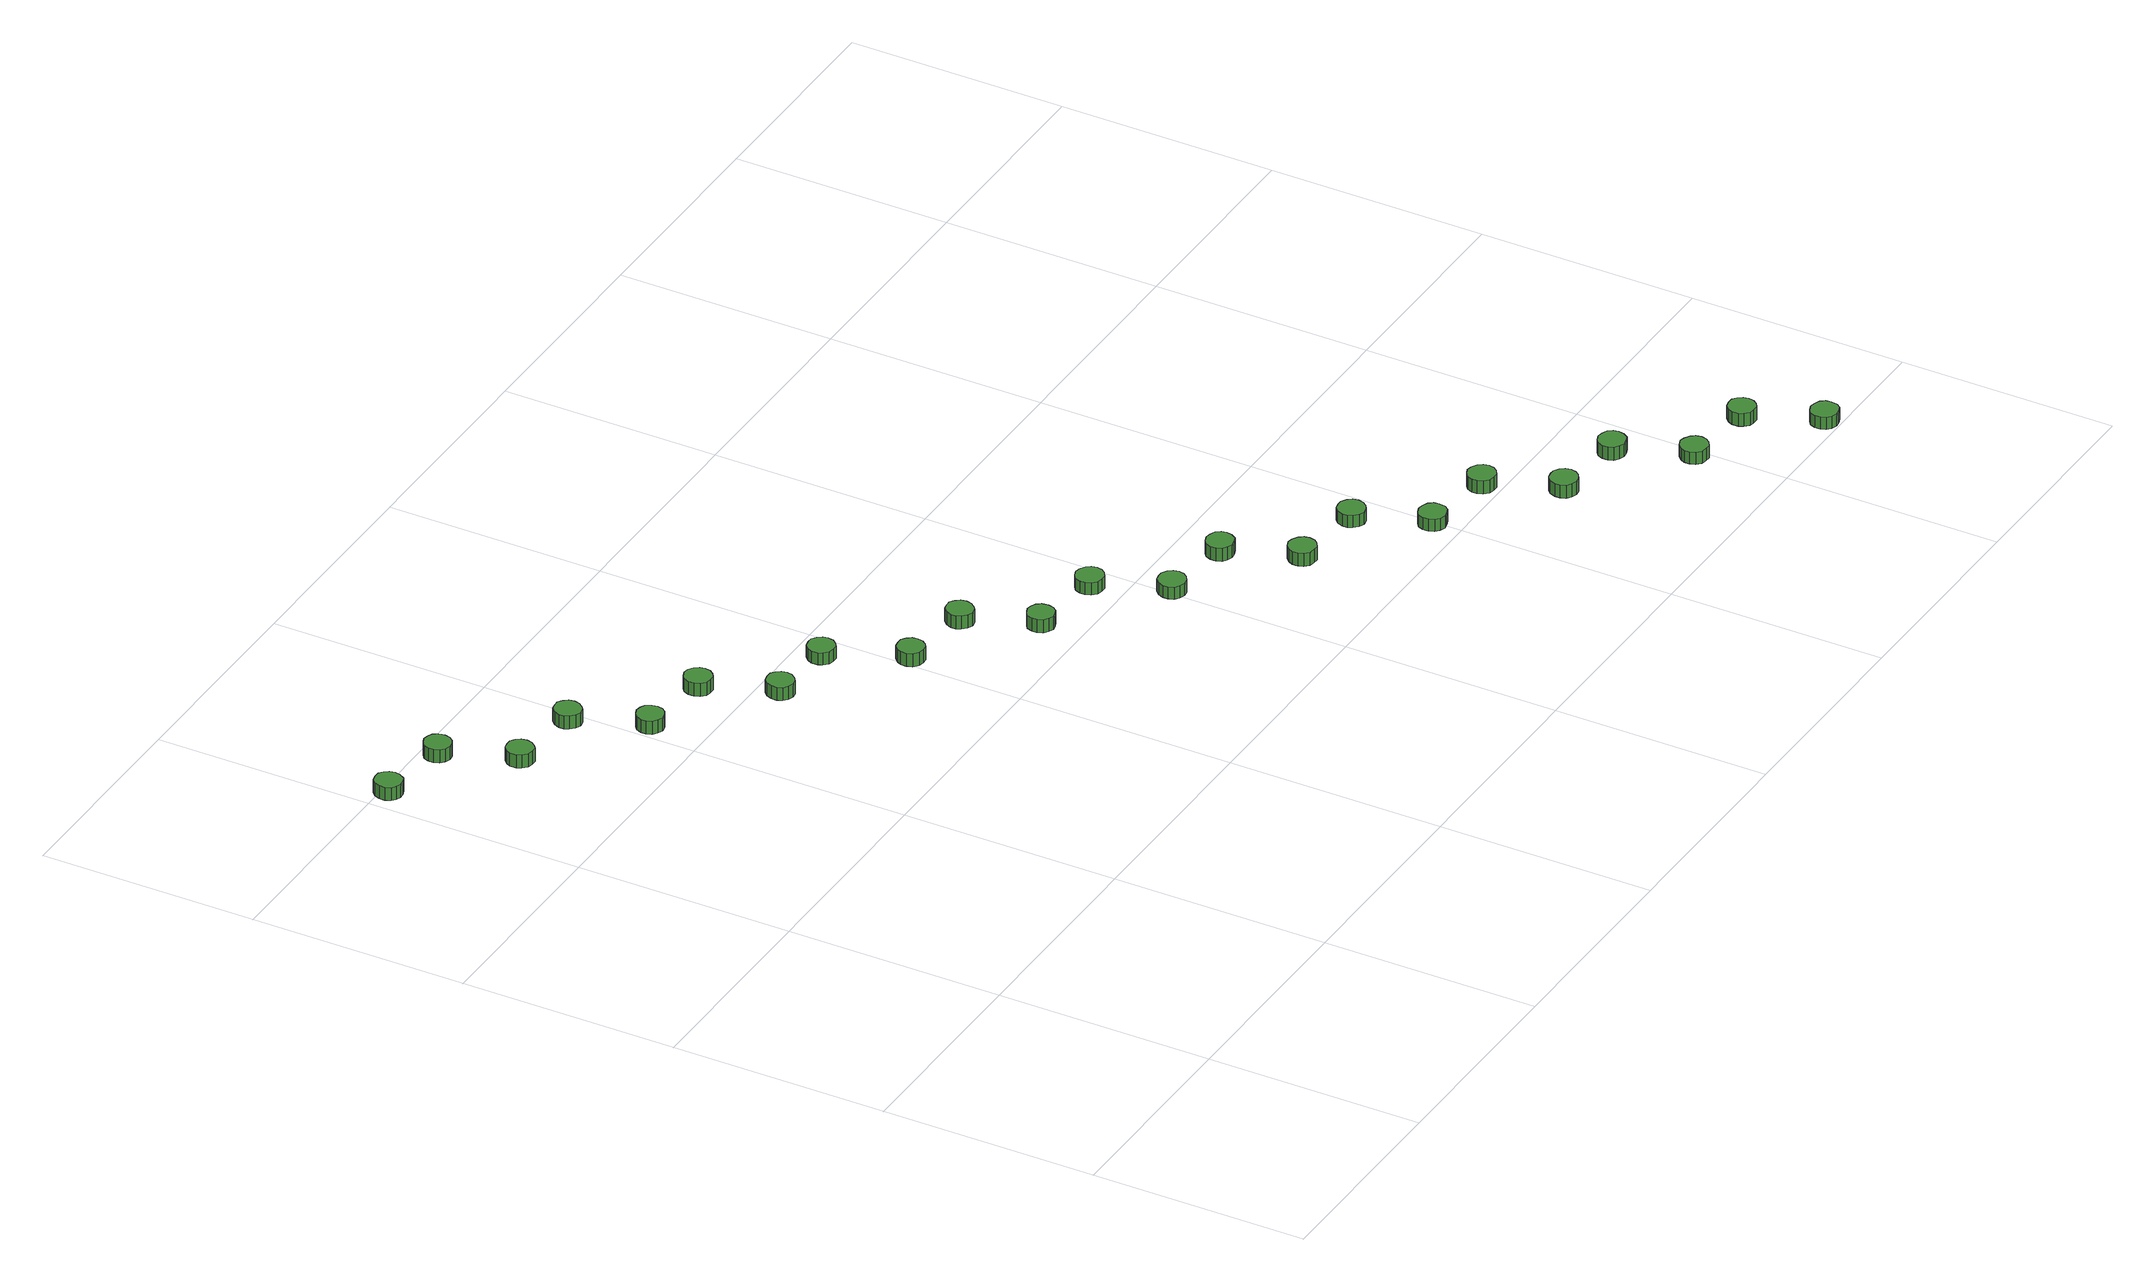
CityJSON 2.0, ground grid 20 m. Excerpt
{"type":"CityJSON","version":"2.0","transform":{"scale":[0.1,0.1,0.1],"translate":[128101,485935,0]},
"CityObjects":{
"tree1":{"type":"SolitaryVegetationObject","attributes":{"function":"something"},"geometry":[{"type":"MultiSurface","lod":"1","boundaries":[[[0,1,2,3,4,5,6,7,8,9,10,11,12,13,14]],[[15,16,17,18,19,20,21,22,23,24,25,26,27,28,29]],[[0,29,28,1]],[[1,28,27,2]],[[2,27,26,3]],[[3,26,25,4]],[[4,25,24,5]],[[5,24,23,6]],[[6,23,22,7]],[[7,22,21,8]],[[8,21,20,9]],[[9,20,19,10]],[[10,19,18,11]],[[11,18,17,12]],[[12,17,16,13]],[[13,16,15,14]],[[14,15,29,0]]]}]},
"tree2":{"type":"SolitaryVegetationObject","attributes":{"function":"something"},"geometry":[{"type":"MultiSurface","lod":"1","boundaries":[[[30,31,32,33,34,35,36,37,38,39,40,41,42,43,44]],[[45,46,47,48,49,50,51,52,53,54,55,56,57,58,59]],[[30,59,58,31]],[[31,58,57,32]],[[32,57,56,33]],[[33,56,55,34]],[[34,55,54,35]],[[35,54,53,36]],[[36,53,52,37]],[[37,52,51,38]],[[38,51,50,39]],[[39,50,49,40]],[[40,49,48,41]],[[41,48,47,42]],[[42,47,46,43]],[[43,46,45,44]],[[44,45,59,30]]]}]},
"tree3":{"type":"SolitaryVegetationObject","attributes":{"function":"something"},"geometry":[{"type":"MultiSurface","lod":"1","boundaries":[[[60,61,62,63,64,65,66,67,68,69,70,71,72,73,74]],[[75,76,77,78,79,80,81,82,83,84,85,86,87,88,89]],[[60,89,88,61]],[[61,88,87,62]],[[62,87,86,63]],[[63,86,85,64]],[[64,85,84,65]],[[65,84,83,66]],[[66,83,82,67]],[[67,82,81,68]],[[68,81,80,69]],[[69,80,79,70]],[[70,79,78,71]],[[71,78,77,72]],[[72,77,76,73]],[[73,76,75,74]],[[74,75,89,60]]]}]},
"tree4":{"type":"SolitaryVegetationObject","attributes":{"function":"something"},"geometry":[{"type":"MultiSurface","lod":"1","boundaries":[[[90,91,92,93,94,95,96,97,98,99,100,101,102,103,104]],[[105,106,107,108,109,110,111,112,113,114,115,116,117,118,119]],[[90,119,118,91]],[[91,118,117,92]],[[92,117,116,93]],[[93,116,115,94]],[[94,115,114,95]],[[95,114,113,96]],[[96,113,112,97]],[[97,112,111,98]],[[98,111,110,99]],[[99,110,109,100]],[[100,109,108,101]],[[101,108,107,102]],[[102,107,106,103]],[[103,106,105,104]],[[104,105,119,90]]]}]},
"tree5":{"type":"SolitaryVegetationObject","attributes":{"function":"something"},"geometry":[{"type":"MultiSurface","lod":"1","boundaries":[[[120,121,122,123,124,125,126,127,128,129,130,131,132,133,134]],[[135,136,137,138,139,140,141,142,143,144,145,146,147,148,149]],[[120,149,148,121]],[[121,148,147,122]],[[122,147,146,123]],[[123,146,145,124]],[[124,145,144,125]],[[125,144,143,126]],[[126,143,142,127]],[[127,142,141,128]],[[128,141,140,129]],[[129,140,139,130]],[[130,139,138,131]],[[131,138,137,132]],[[132,137,136,133]],[[133,136,135,134]],[[134,135,149,120]]]}]},
"tree6":{"type":"SolitaryVegetationObject","attributes":{"function":"something"},"geometry":[{"type":"MultiSurface","lod":"1","boundaries":[[[150,151,152,153,154,155,156,157,158,159,160,161,162,163,164]],[[165,166,167,168,169,170,171,172,173,174,175,176,177,178,179]],[[150,179,178,151]],[[151,178,177,152]],[[152,177,176,153]],[[153,176,175,154]],[[154,175,174,155]],[[155,174,173,156]],[[156,173,172,157]],[[157,172,171,158]],[[158,171,170,159]],[[159,170,169,160]],[[160,169,168,161]],[[161,168,167,162]],[[162,167,166,163]],[[163,166,165,164]],[[164,165,179,150]]]}]},
"tree7":{"type":"SolitaryVegetationObject","attributes":{"function":"something"},"geometry":[{"type":"MultiSurface","lod":"1","boundaries":[[[180,181,182,183,184,185,186,187,188,189,190,191,192,193,194]],[[195,196,197,198,199,200,201,202,203,204,205,206,207,208,209]],[[180,209,208,181]],[[181,208,207,182]],[[182,207,206,183]],[[183,206,205,184]],[[184,205,204,185]],[[185,204,203,186]],[[186,203,202,187]],[[187,202,201,188]],[[188,201,200,189]],[[189,200,199,190]],[[190,199,198,191]],[[191,198,197,192]],[[192,197,196,193]],[[193,196,195,194]],[[194,195,209,180]]]}]},
"tree8":{"type":"SolitaryVegetationObject","attributes":{"function":"something"},"geometry":[{"type":"MultiSurface","lod":"1","boundaries":[[[210,211,212,213,214,215,216,217,218,219,220,221,222,223,224]],[[225,226,227,228,229,230,231,232,233,234,235,236,237,238,239]],[[210,239,238,211]],[[211,238,237,212]],[[212,237,236,213]],[[213,236,235,214]],[[214,235,234,215]],[[215,234,233,216]],[[216,233,232,217]],[[217,232,231,218]],[[218,231,230,219]],[[219,230,229,220]],[[220,229,228,221]],[[221,228,227,222]],[[222,227,226,223]],[[223,226,225,224]],[[224,225,239,210]]]}]},
"tree9":{"type":"SolitaryVegetationObject","attributes":{"function":"something"},"geometry":[{"type":"MultiSurface","lod":"1","boundaries":[[[240,241,242,243,244,245,246,247,248,249,250,251,252,253,254]],[[255,256,257,258,259,260,261,262,263,264,265,266,267,268,269]],[[240,269,268,241]],[[241,268,267,242]],[[242,267,266,243]],[[243,266,265,244]],[[244,265,264,245]],[[245,264,263,246]],[[246,263,262,247]],[[247,262,261,248]],[[248,261,260,249]],[[249,260,259,250]],[[250,259,258,251]],[[251,258,257,252]],[[252,257,256,253]],[[253,256,255,254]],[[254,255,269,240]]]}]},
"tree10":{"type":"SolitaryVegetationObject","attributes":{"function":"something"},"geometry":[{"type":"MultiSurface","lod":"1","boundaries":[[[270,271,272,273,274,275,276,277,278,279,280,281,282,283,284]],[[285,286,287,288,289,290,291,292,293,294,295,296,297,298,299]],[[270,299,298,271]],[[271,298,297,272]],[[272,297,296,273]],[[273,296,295,274]],[[274,295,294,275]],[[275,294,293,276]],[[276,293,292,277]],[[277,292,291,278]],[[278,291,290,279]],[[279,290,289,280]],[[280,289,288,281]],[[281,288,287,282]],[[282,287,286,283]],[[283,286,285,284]],[[284,285,299,270]]]}]},
"tree11":{"type":"SolitaryVegetationObject","attributes":{"function":"something"},"geometry":[{"type":"MultiSurface","lod":"1","boundaries":[[[300,301,302,303,304,305,306,307,308,309,310,311,312,313,314]],[[315,316,317,318,319,320,321,322,323,324,325,326,327,328,329]],[[300,329,328,301]],[[301,328,327,302]],[[302,327,326,303]],[[303,326,325,304]],[[304,325,324,305]],[[305,324,323,306]],[[306,323,322,307]],[[307,322,321,308]],[[308,321,320,309]],[[309,320,319,310]],[[310,319,318,311]],[[311,318,317,312]],[[312,317,316,313]],[[313,316,315,314]],[[314,315,329,300]]]}]},
"tree12":{"type":"SolitaryVegetationObject","attributes":{"function":"something"},"geometry":[{"type":"MultiSurface","lod":"1","boundaries":[[[330,331,332,333,334,335,336,337,338,339,340,341,342,343,344]],[[345,346,347,348,349,350,351,352,353,354,355,356,357,358,359]],[[330,359,358,331]],[[331,358,357,332]],[[332,357,356,333]],[[333,356,355,334]],[[334,355,354,335]],[[335,354,353,336]],[[336,353,352,337]],[[337,352,351,338]],[[338,351,350,339]],[[339,350,349,340]],[[340,349,348,341]],[[341,348,347,342]],[[342,347,346,343]],[[343,346,345,344]],[[344,345,359,330]]]}]},
"tree13":{"type":"SolitaryVegetationObject","attributes":{"function":"something"},"geometry":[{"type":"MultiSurface","lod":"1","boundaries":[[[360,361,362,363,364,365,366,367,368,369,370,371,372,373,374]],[[375,376,377,378,379,380,381,382,383,384,385,386,387,388,389]],[[360,389,388,361]],[[361,388,387,362]],[[362,387,386,363]],[[363,386,385,364]],[[364,385,384,365]],[[365,384,383,366]],[[366,383,382,367]],[[367,382,381,368]],[[368,381,380,369]],[[369,380,379,370]],[[370,379,378,371]],[[371,378,377,372]],[[372,377,376,373]],[[373,376,375,374]],[[374,375,389,360]]]}]},
"tree14":{"type":"SolitaryVegetationObject","attributes":{"function":"something"},"geometry":[{"type":"MultiSurface","lod":"1","boundaries":[[[390,391,392,393,394,395,396,397,398,399,400,401,402,403,404]],[[405,406,407,408,409,410,411,412,413,414,415,416,417,418,419]],[[390,419,418,391]],[[391,418,417,392]],[[392,417,416,393]],[[393,416,415,394]],[[394,415,414,395]],[[395,414,413,396]],[[396,413,412,397]],[[397,412,411,398]],[[398,411,410,399]],[[399,410,409,400]],[[400,409,408,401]],[[401,408,407,402]],[[402,407,406,403]],[[403,406,405,404]],[[404,405,419,390]]]}]},
"tree15":{"type":"SolitaryVegetationObject","attributes":{"function":"something"},"geometry":[{"type":"MultiSurface","lod":"1","boundaries":[[[420,421,422,423,424,425,426,427,428,429,430,431,432,433,434]],[[435,436,437,438,439,440,441,442,443,444,445,446,447,448,449]],[[420,449,448,421]],[[421,448,447,422]],[[422,447,446,423]],[[423,446,445,424]],[[424,445,444,425]],[[425,444,443,426]],[[426,443,442,427]],[[427,442,441,428]],[[428,441,440,429]],[[429,440,439,430]],[[430,439,438,431]],[[431,438,437,432]],[[432,437,436,433]],[[433,436,435,434]],[[434,435,449,420]]]}]},
"tree16":{"type":"SolitaryVegetationObject","attributes":{"function":"something"},"geometry":[{"type":"MultiSurface","lod":"1","boundaries":[[[450,451,452,453,454,455,456,457,458,459,460,461,462,463,464]],[[465,466,467,468,469,470,471,472,473,474,475,476,477,478,479]],[[450,479,478,451]],[[451,478,477,452]],[[452,477,476,453]],[[453,476,475,454]],[[454,475,474,455]],[[455,474,473,456]],[[456,473,472,457]],[[457,472,471,458]],[[458,471,470,459]],[[459,470,469,460]],[[460,469,468,461]],[[461,468,467,462]],[[462,467,466,463]],[[463,466,465,464]],[[464,465,479,450]]]}]},
"tree17":{"type":"SolitaryVegetationObject","attributes":{"function":"something"},"geometry":[{"type":"MultiSurface","lod":"1","boundaries":[[[480,481,482,483,484,485,486,487,488,489,490,491,492,493,494]],[[495,496,497,498,499,500,501,502,503,504,505,506,507,508,509]],[[480,509,508,481]],[[481,508,507,482]],[[482,507,506,483]],[[483,506,505,484]],[[484,505,504,485]],[[485,504,503,486]],[[486,503,502,487]],[[487,502,501,488]],[[488,501,500,489]],[[489,500,499,490]],[[490,499,498,491]],[[491,498,497,492]],[[492,497,496,493]],[[493,496,495,494]],[[494,495,509,480]]]}]},
"tree18":{"type":"SolitaryVegetationObject","attributes":{"function":"something"},"geometry":[{"type":"MultiSurface","lod":"1","boundaries":[[[510,511,512,513,514,515,516,517,518,519,520,521,522,523,524]],[[525,526,527,528,529,530,531,532,533,534,535,536,537,538,539]],[[510,539,538,511]],[[511,538,537,512]],[[512,537,536,513]],[[513,536,535,514]],[[514,535,534,515]],[[515,534,533,516]],[[516,533,532,517]],[[517,532,531,518]],[[518,531,530,519]],[[519,530,529,520]],[[520,529,528,521]],[[521,528,527,522]],[[522,527,526,523]],[[523,526,525,524]],[[524,525,539,510]]]}]},
"tree19":{"type":"SolitaryVegetationObject","attributes":{"function":"something"},"geometry":[{"type":"MultiSurface","lod":"1","boundaries":[[[540,541,542,543,544,545,546,547,548,549,550,551,552,553,554]],[[555,556,557,558,559,560,561,562,563,564,565,566,567,568,569]],[[540,569,568,541]],[[541,568,567,542]],[[542,567,566,543]],[[543,566,565,544]],[[544,565,564,545]],[[545,564,563,546]],[[546,563,562,547]],[[547,562,561,548]],[[548,561,560,549]],[[549,560,559,550]],[[550,559,558,551]],[[551,558,557,552]],[[552,557,556,553]],[[553,556,555,554]],[[554,555,569,540]]]}]},
"tree20":{"type":"SolitaryVegetationObject","attributes":{"function":"something"},"geometry":[{"type":"MultiSurface","lod":"1","boundaries":[[[570,571,572,573,574,575,576,577,578,579,580,581,582,583,584]],[[585,586,587,588,589,590,591,592,593,594,595,596,597,598,599]],[[570,599,598,571]],[[571,598,597,572]],[[572,597,596,573]],[[573,596,595,574]],[[574,595,594,575]],[[575,594,593,576]],[[576,593,592,577]],[[577,592,591,578]],[[578,591,590,579]],[[579,590,589,580]],[[580,589,588,581]],[[581,588,587,582]],[[582,587,586,583]],[[583,586,585,584]],[[584,585,599,570]]]}]},
"tree21":{"type":"SolitaryVegetationObject","attributes":{"function":"something"},"geometry":[{"type":"MultiSurface","lod":"1","boundaries":[[[600,601,602,603,604,605,606,607,608,609,610,611,612,613,614]],[[615,616,617,618,619,620,621,622,623,624,625,626,627,628,629]],[[600,629,628,601]],[[601,628,627,602]],[[602,627,626,603]],[[603,626,625,604]],[[604,625,624,605]],[[605,624,623,606]],[[606,623,622,607]],[[607,622,621,608]],[[608,621,620,609]],[[609,620,619,610]],[[610,619,618,611]],[[611,618,617,612]],[[612,617,616,613]],[[613,616,615,614]],[[614,615,629,600]]]}]},
"tree22":{"type":"SolitaryVegetationObject","attributes":{"function":"something"},"geometry":[{"type":"MultiSurface","lod":"1","boundaries":[[[630,631,632,633,634,635,636,637,638,639,640,641,642,643,644]],[[645,646,647,648,649,650,651,652,653,654,655,656,657,658,659]],[[630,659,658,631]],[[631,658,657,632]],[[632,657,656,633]],[[633,656,655,634]],[[634,655,654,635]],[[635,654,653,636]],[[636,653,652,637]],[[637,652,651,638]],[[638,651,650,639]],[[639,650,649,640]],[[640,649,648,641]],[[641,648,647,642]],[[642,647,646,643]],[[643,646,645,644]],[[644,645,659,630]]]}]},
"tree23":{"type":"SolitaryVegetationObject","attributes":{"function":"something"},"geometry":[{"type":"MultiSurface","lod":"1","boundaries":[[[660,661,662,663,664,665,666,667,668,669,670,671,672,673,674]],[[675,676,677,678,679,680,681,682,683,684,685,686,687,688,689]],[[660,689,688,661]],[[661,688,687,662]],[[662,687,686,663]],[[663,686,685,664]],[[664,685,684,665]],[[665,684,683,666]],[[666,683,682,667]],[[667,682,681,668]],[[668,681,680,669]],[[669,680,679,670]],[[670,679,678,671]],[[671,678,677,672]],[[672,677,676,673]],[[673,676,675,674]],[[674,675,689,660]]]}]}
},
"vertices":[
[34,793,20],[33,798,20],[30,802,20],[26,805,20],[20,805,20],[16,804,20],[12,800,20],[10,795,20],[10,790,20],[12,785,20],[16,782,20],[20,780,20],[26,781,20],[30,783,20],[33,788,20],[33,788,7],[30,783,7],[26,781,7],[20,780,7],[16,782,7],[12,785,7],[10,790,7],[10,795,7],[12,800,7],[16,804,7],[20,805,7],[26,805,7],[30,802,7],[33,798,7],[34,793,7],
[102,783,21],[101,789,21],[98,793,21],[94,795,21],[89,796,21],[84,794,21],[80,791,21],[78,786,21],[78,781,21],[80,776,21],[84,773,21],[89,771,21],[94,772,21],[98,774,21],[101,778,21],[101,778,8],[98,774,8],[94,772,8],[89,771,8],[84,773,8],[80,776,8],[78,781,8],[78,786,8],[80,791,8],[84,794,8],[89,796,8],[94,795,8],[98,793,8],[101,789,8],[102,783,8],
[131,721,19],[130,726,19],[127,730,19],[123,733,19],[118,733,19],[113,732,19],[109,728,19],[107,724,19],[107,718,19],[109,714,19],[113,710,19],[118,709,19],[123,709,19],[127,712,19],[130,716,19],[130,716,6],[127,712,6],[123,709,6],[118,709,6],[113,710,6],[109,714,6],[107,718,6],[107,724,6],[109,728,6],[113,732,6],[118,733,6],[123,733,6],[127,730,6],[130,726,6],[131,721,6],
[199,713,21],[198,718,21],[195,722,21],[191,725,21],[186,725,21],[181,724,21],[177,720,21],[175,715,21],[175,710,21],[177,706,21],[181,702,21],[186,700,21],[191,701,21],[195,704,21],[198,708,21],[198,708,8],[195,704,8],[191,701,8],[186,700,8],[181,702,8],[177,706,8],[175,710,8],[175,715,8],[177,720,8],[181,724,8],[186,725,8],[191,725,8],[195,722,8],[198,718,8],[199,713,8],
[228,650,19],[227,655,19],[224,660,19],[220,662,19],[215,663,19],[210,661,19],[206,658,19],[204,653,19],[204,648,19],[206,643,19],[210,640,19],[215,638,19],[220,639,19],[224,641,19],[227,645,19],[227,645,6],[224,641,6],[220,639,6],[215,638,6],[210,640,6],[206,643,6],[204,648,6],[204,653,6],[206,658,6],[210,661,6],[215,663,6],[220,662,6],[224,660,6],[227,655,6],[228,650,6],
[296,642,20],[295,647,20],[292,651,20],[288,654,20],[283,655,20],[278,653,20],[274,650,20],[272,645,20],[272,640,20],[274,635,20],[278,631,20],[283,630,20],[288,630,20],[292,633,20],[295,637,20],[295,637,7],[292,633,7],[288,630,7],[283,630,7],[278,631,7],[274,635,7],[272,640,7],[272,645,7],[274,650,7],[278,653,7],[283,655,7],[288,654,7],[292,651,7],[295,647,7],[296,642,7],
[325,580,19],[324,585,19],[321,589,19],[317,592,19],[312,592,19],[307,591,19],[303,587,19],[301,582,19],[301,577,19],[303,572,19],[307,569,19],[312,567,19],[317,568,19],[321,571,19],[324,575,19],[324,575,6],[321,571,6],[317,568,6],[312,567,6],[307,569,6],[303,572,6],[301,577,6],[301,582,6],[303,587,6],[307,591,6],[312,592,6],[317,592,6],[321,589,6],[324,585,6],[325,580,6],
[387,575,19],[386,580,19],[383,584,19],[379,587,19],[374,587,19],[369,586,19],[365,582,19],[363,578,19],[363,572,19],[365,568,19],[369,564,19],[374,563,19],[379,563,19],[383,566,19],[386,570,19],[386,570,7],[383,566,7],[379,563,7],[374,563,7],[369,564,7],[365,568,7],[363,572,7],[363,578,7],[365,582,7],[369,586,7],[374,587,7],[379,587,7],[383,584,7],[386,580,7],[387,575,7],
[422,509,19],[421,514,19],[418,518,19],[414,521,19],[409,521,19],[404,520,19],[400,516,19],[398,512,19],[398,507,19],[400,502,19],[404,498,19],[409,497,19],[414,497,19],[418,500,19],[421,504,19],[421,504,6],[418,500,6],[414,497,6],[409,497,6],[404,498,6],[400,502,6],[398,507,6],[398,512,6],[400,516,6],[404,520,6],[409,521,6],[414,521,6],[418,518,6],[421,514,6],[422,509,6],
[490,500,20],[489,505,20],[486,509,20],[482,512,20],[477,512,20],[472,511,20],[468,507,20],[466,502,20],[466,497,20],[468,493,20],[472,489,20],[477,487,20],[482,488,20],[486,491,20],[489,495,20],[489,495,7],[486,491,7],[482,488,7],[477,487,7],[472,489,7],[468,493,7],[466,497,7],[466,502,7],[468,507,7],[472,511,7],[477,512,7],[482,512,7],[486,509,7],[489,505,7],[490,500,7],
[519,438,19],[518,444,19],[515,448,19],[511,450,19],[506,451,19],[501,449,19],[497,446,19],[495,441,19],[495,436,19],[497,431,19],[501,428,19],[506,426,19],[511,427,19],[515,429,19],[518,433,19],[518,433,6],[515,429,6],[511,427,6],[506,426,6],[501,428,6],[497,431,6],[495,436,6],[495,441,6],[497,446,6],[501,449,6],[506,451,6],[511,450,6],[515,448,6],[518,444,6],[519,438,6],
[587,429,20],[586,434,20],[583,438,20],[578,441,20],[573,442,20],[568,440,20],[564,437,20],[562,432,20],[562,427,20],[564,422,20],[568,418,20],[573,417,20],[578,417,20],[583,420,20],[586,424,20],[586,424,8],[583,420,8],[578,417,8],[573,417,8],[568,418,8],[564,422,8],[562,427,8],[562,432,8],[564,437,8],[568,440,8],[573,442,8],[578,441,8],[583,438,8],[586,434,8],[587,429,8],
[616,367,19],[615,372,19],[612,376,19],[607,379,19],[602,379,19],[597,378,19],[593,374,19],[591,369,19],[591,364,19],[593,359,19],[597,356,19],[602,354,19],[607,355,19],[612,358,19],[615,362,19],[615,362,7],[612,358,7],[607,355,7],[602,354,7],[597,356,7],[593,359,7],[591,364,7],[591,369,7],[593,374,7],[597,378,7],[602,379,7],[607,379,7],[612,376,7],[615,372,7],[616,367,7],
[684,359,21],[683,364,21],[680,368,21],[675,370,21],[670,371,21],[665,369,21],[661,366,21],[659,361,21],[659,356,21],[661,351,21],[665,348,21],[670,346,21],[675,347,21],[680,349,21],[683,354,21],[683,354,8],[680,349,8],[675,347,8],[670,346,8],[665,348,8],[661,351,8],[659,356,8],[659,361,8],[661,366,8],[665,369,8],[670,371,8],[675,370,8],[680,368,8],[683,364,8],[684,359,8],
[713,296,19],[712,301,19],[709,305,19],[704,308,19],[699,309,19],[694,307,19],[690,303,19],[688,299,19],[688,294,19],[690,289,19],[694,285,19],[699,284,19],[704,284,19],[709,287,19],[712,291,19],[712,291,6],[709,287,6],[704,284,6],[699,284,6],[694,285,6],[690,289,6],[688,294,6],[688,299,6],[690,303,6],[694,307,6],[699,309,6],[704,308,6],[709,305,6],[712,301,6],[713,296,6],
[781,287,20],[780,292,20],[777,296,20],[772,299,20],[767,299,20],[762,298,20],[758,294,20],[756,289,20],[756,284,20],[758,280,20],[762,276,20],[767,274,20],[772,275,20],[777,278,20],[780,282,20],[780,282,8],[777,278,8],[772,275,8],[767,274,8],[762,276,8],[758,280,8],[756,284,8],[756,289,8],[758,294,8],[762,298,8],[767,299,8],[772,299,8],[777,296,8],[780,292,8],[781,287,8],
[810,226,19],[809,231,19],[806,235,19],[801,237,19],[796,238,19],[791,236,19],[787,233,19],[785,228,19],[785,223,19],[787,218,19],[791,215,19],[796,213,19],[801,214,19],[806,216,19],[809,220,19],[809,220,7],[806,216,7],[801,214,7],[796,213,7],[791,215,7],[787,218,7],[785,223,7],[785,228,7],[787,233,7],[791,236,7],[796,238,7],[801,237,7],[806,235,7],[809,231,7],[810,226,7],
[878,216,21],[877,221,21],[874,225,21],[869,228,21],[864,229,21],[859,227,21],[855,224,21],[853,219,21],[853,214,21],[855,209,21],[859,205,21],[864,204,21],[869,204,21],[874,207,21],[877,211,21],[877,211,8],[874,207,8],[869,204,8],[864,204,8],[859,205,8],[855,209,8],[853,214,8],[853,219,8],[855,224,8],[859,227,8],[864,229,8],[869,228,8],[874,225,8],[877,221,8],[878,216,8],
[907,154,20],[906,159,20],[903,163,20],[898,166,20],[893,166,20],[888,165,20],[884,161,20],[882,156,20],[882,151,20],[884,146,20],[888,143,20],[893,141,20],[898,142,20],[903,145,20],[906,149,20],[906,149,7],[903,145,7],[898,142,7],[893,141,7],[888,143,7],[884,146,7],[882,151,7],[882,156,7],[884,161,7],[888,165,7],[893,166,7],[898,166,7],[903,163,7],[906,159,7],[907,154,7],
[975,146,21],[974,151,21],[971,155,21],[966,157,21],[961,158,21],[956,156,21],[952,153,21],[950,148,21],[950,143,21],[952,138,21],[956,135,21],[961,133,21],[966,134,21],[971,136,21],[974,141,21],[974,141,8],[971,136,8],[966,134,8],[961,133,8],[956,135,8],[952,138,8],[950,143,8],[950,148,8],[952,153,8],[956,156,8],[961,158,8],[966,157,8],[971,155,8],[974,151,8],[975,146,8],
[1004,83,19],[1003,88,19],[1000,92,19],[995,95,19],[990,96,19],[985,94,19],[981,90,19],[979,86,19],[979,81,19],[981,76,19],[985,72,19],[990,71,19],[995,71,19],[1000,74,19],[1003,78,19],[1003,78,7],[1000,74,7],[995,71,7],[990,71,7],[985,72,7],[981,76,7],[979,81,7],[979,86,7],[981,90,7],[985,94,7],[990,96,7],[995,95,7],[1000,92,7],[1003,88,7],[1004,83,7],
[1071,75,21],[1070,80,21],[1067,84,21],[1063,87,21],[1057,87,21],[1053,86,21],[1049,82,21],[1047,78,21],[1047,72,21],[1049,68,21],[1053,64,21],[1057,63,21],[1063,63,21],[1067,66,21],[1070,70,21],[1070,70,8],[1067,66,8],[1063,63,8],[1057,63,8],[1053,64,8],[1049,68,8],[1047,72,8],[1047,78,8],[1049,82,8],[1053,86,8],[1057,87,8],[1063,87,8],[1067,84,8],[1070,80,8],[1071,75,8],
[1101,13,20],[1100,18,20],[1097,22,20],[1092,24,20],[1087,25,20],[1082,23,20],[1078,20,20],[1076,15,20],[1076,10,20],[1078,5,20],[1082,2,20],[1087,0,20],[1092,1,20],[1097,3,20],[1100,7,20],[1100,7,8],[1097,3,8],[1092,1,8],[1087,0,8],[1082,2,8],[1078,5,8],[1076,10,8],[1076,15,8],[1078,20,8],[1082,23,8],[1087,25,8],[1092,24,8],[1097,22,8],[1100,18,8],[1101,13,8]
]}
